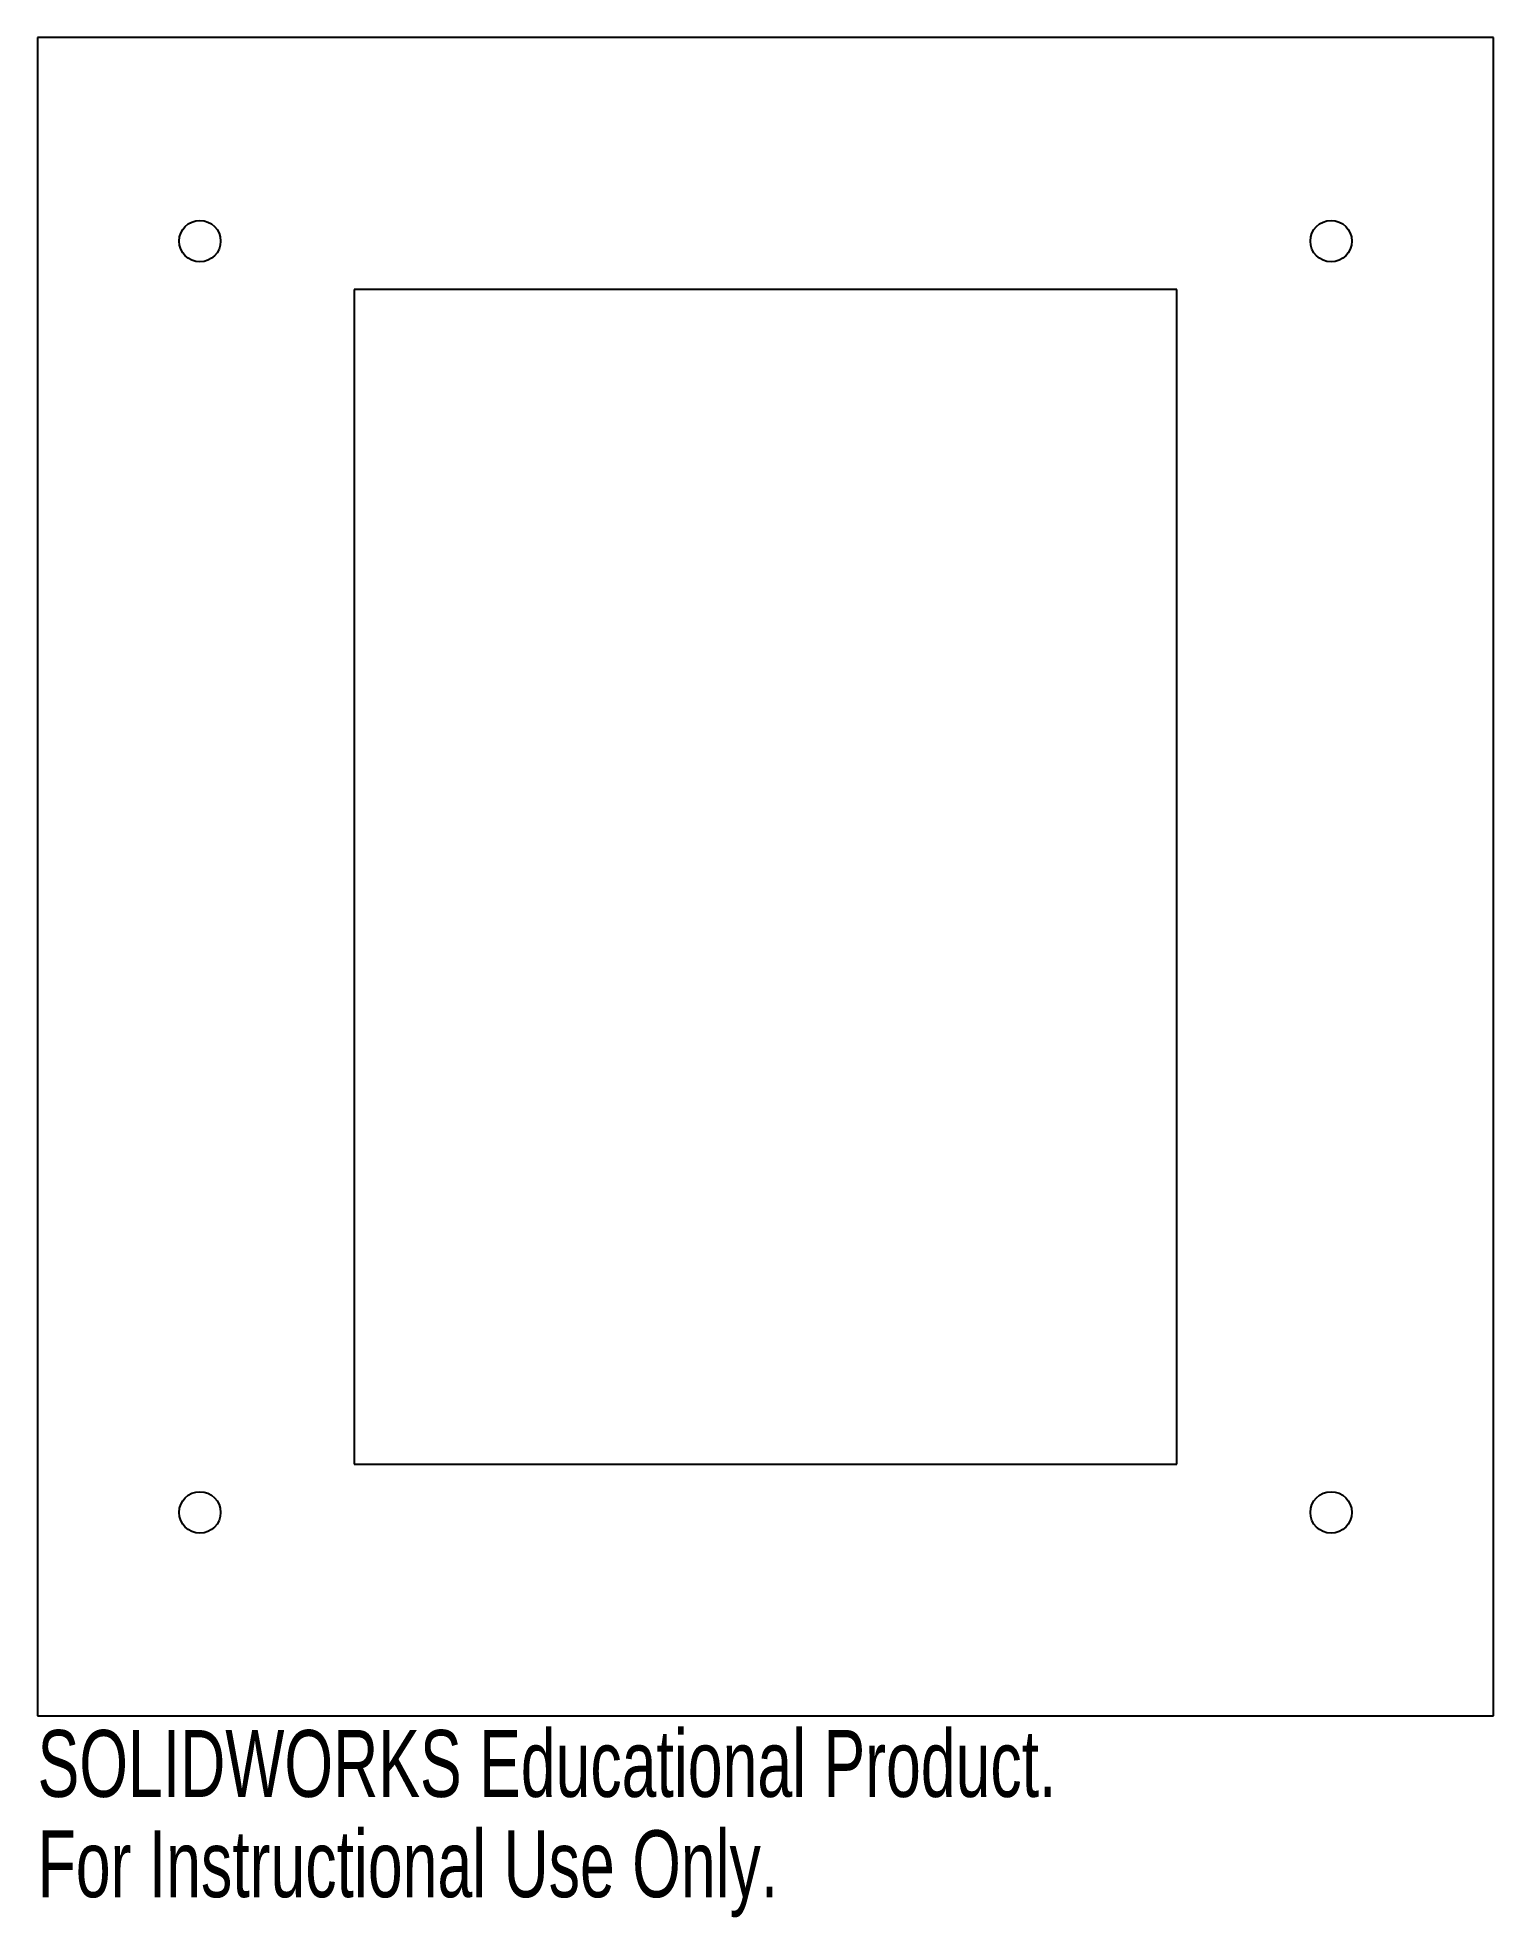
# Model space of a CAD drawing. Header units: millimetres. Extents: x -53 to 53, y -75 to 61.
import ezdxf

# ---------------------------------------------------------------- set-up
doc = ezdxf.new("R2010")
doc.units = ezdxf.units.MM
doc.styles.add('SLDTEXTSTYLE0', font='TXT', dxfattribs={"width": 0.7})

msp = doc.modelspace()

# ---------------------------------------------------------------- linework, layer by layer
at = {"color": 7, "linetype": 'Continuous', "lineweight": 25}
for p, q in [((52.64, 60.66), (-52.64, 60.66)), ((-52.64, 60.66), (-52.64, -60.66)), ((52.64, -60.66), (52.64, 60.66)), ((-29.75, 42.45), (-29.75, -42.45)), ((29.75, 42.45), (-29.75, 42.45)), ((29.75, -42.45), (29.75, 42.45)), ((-29.75, -42.45), (29.75, -42.45)), ((-52.64, -60.66), (52.64, -60.66))]:
    msp.add_line(p, q, dxfattribs=at)
for centre in [(-40.9, 45.95), (40.9, 45.95), (-40.9, -45.95), (40.9, -45.95)]:
    msp.add_circle(centre, 1.5, dxfattribs=at)

# ---------------------------------------------------------------- texts
at = {"color": 7, "linetype": 'Continuous', "char_height": 4.8336, "attachment_point": 1, "style": 'SLDTEXTSTYLE0'}
for s, insert in [('SOLIDWORKS Educational Product.', (-52.64, -61.68)), ('For Instructional Use Only.', (-52.64, -68.93))]:
    msp.add_mtext(s, dxfattribs=dict(at, insert=insert))

doc.saveas('drawing.dxf')
